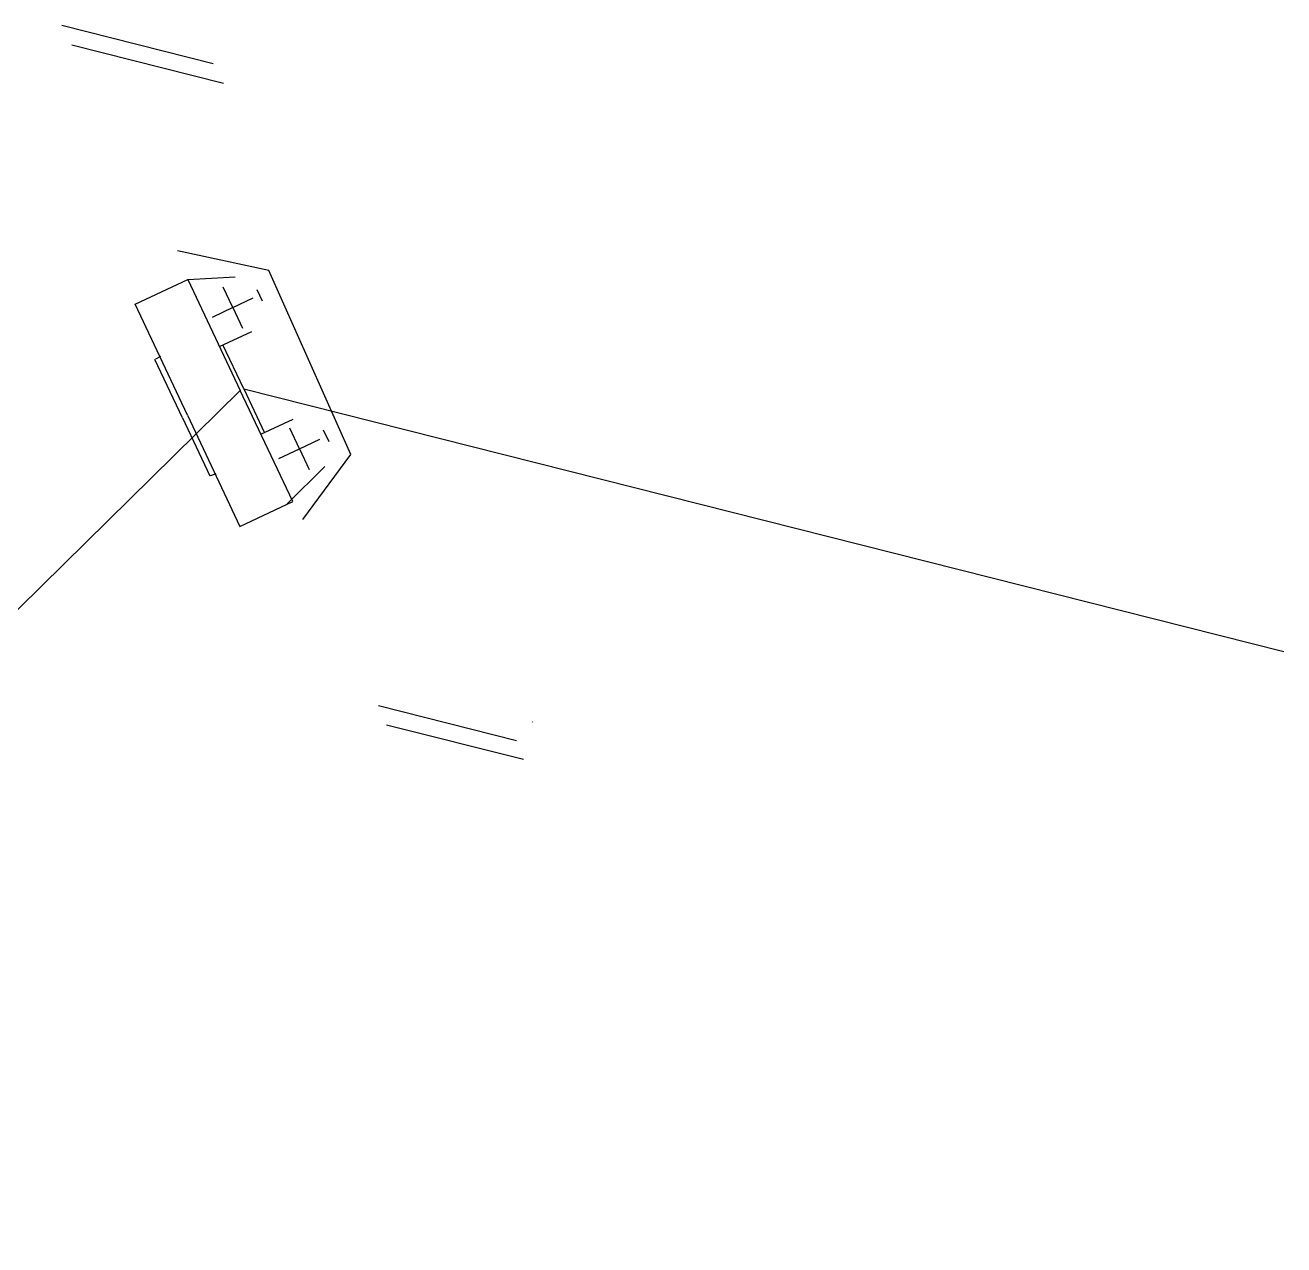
# Model space of a CAD drawing. Header units: metres. Extents: x 267365 to 277461, y 2088854 to 2108025.
# Drawn here: x 273153.46 to 273167.74, y 2095770.59 to 2095784.44 of the extents above; entities that cross this region are included whole.
import ezdxf

# ---------------------------------------------------------------- set-up
doc = ezdxf.new("R2010")
doc.units = ezdxf.units.M
doc.linetypes.add('ACAD_ISO10W100', pattern=[18, 12, -3, 0, -3])

msp = doc.modelspace()

# ---------------------------------------------------------------- linework, layer by layer
at = {"color": 30}
for p, q in [((273153.871, 2095784.441), (273155.592, 2095784.007)), ((273153.871, 2095784.441), (273155.592, 2095784.007)), ((273153.871, 2095784.441), (273155.592, 2095784.007)), ((273153.986, 2095784.217), (273155.709, 2095783.782)), ((273153.986, 2095784.217), (273155.709, 2095783.782)), ((273153.986, 2095784.217), (273155.709, 2095783.782)), ((273156.223, 2095781.656), (273155.186, 2095781.879)), ((273156.223, 2095781.656), (273155.186, 2095781.879)), ((273156.223, 2095781.656), (273155.186, 2095781.879)), ((273157.154, 2095779.568), (273156.223, 2095781.656)), ((273157.154, 2095779.568), (273156.223, 2095781.656)), ((273157.154, 2095779.568), (273156.223, 2095781.656)), ((273155.813, 2095781.234), (273155.703, 2095781.467)), ((273155.813, 2095781.234), (273155.703, 2095781.467)), ((273155.813, 2095781.234), (273155.703, 2095781.467)), ((273155.813, 2095781.234), (273156.046, 2095781.344)), ((273155.813, 2095781.234), (273156.046, 2095781.344)), ((273155.813, 2095781.234), (273156.046, 2095781.344)), ((273155.813, 2095781.234), (273155.58, 2095781.124)), ((273155.813, 2095781.234), (273155.58, 2095781.124)), ((273155.813, 2095781.234), (273155.58, 2095781.124)), ((273155.813, 2095781.234), (273155.923, 2095781.001)), ((273155.813, 2095781.234), (273155.923, 2095781.001)), ((273155.813, 2095781.234), (273155.923, 2095781.001)), ((273156.569, 2095779.631), (273156.459, 2095779.864)), ((273156.569, 2095779.631), (273156.459, 2095779.864)), ((273156.569, 2095779.631), (273156.459, 2095779.864)), ((273156.569, 2095779.631), (273156.802, 2095779.741)), ((273156.569, 2095779.631), (273156.802, 2095779.741)), ((273156.569, 2095779.631), (273156.802, 2095779.741)), ((273156.336, 2095779.521), (273156.569, 2095779.631)), ((273156.336, 2095779.521), (273156.569, 2095779.631)), ((273156.336, 2095779.521), (273156.569, 2095779.631)), ((273156.569, 2095779.631), (273156.679, 2095779.398)), ((273156.569, 2095779.631), (273156.679, 2095779.398)), ((273156.569, 2095779.631), (273156.679, 2095779.398)), ((273156.607, 2095778.827), (273157.154, 2095779.568)), ((273156.607, 2095778.827), (273157.154, 2095779.568)), ((273156.607, 2095778.827), (273157.154, 2095779.568)), ((273157.469, 2095776.717), (273159.034, 2095776.321)), ((273157.469, 2095776.717), (273159.034, 2095776.321)), ((273157.469, 2095776.717), (273159.034, 2095776.321)), ((273157.559, 2095776.499), (273159.114, 2095776.106)), ((273157.559, 2095776.499), (273159.114, 2095776.106)), ((273157.559, 2095776.499), (273159.114, 2095776.106)), ((273159.214, 2095776.529), (273159.21, 2095776.53)), ((273159.214, 2095776.529), (273159.21, 2095776.53)), ((273159.214, 2095776.529), (273159.21, 2095776.53))]:
    msp.add_line(p, q, dxfattribs=at)
at = {"color": 30, "linetype": 'Continuous'}
for p, q in [((273154.705, 2095781.274), (273155.302, 2095781.555)), ((273154.705, 2095781.274), (273155.302, 2095781.555)), ((273154.705, 2095781.274), (273155.302, 2095781.555)), ((273155.302, 2095781.555), (273155.842, 2095781.585)), ((273155.302, 2095781.555), (273155.842, 2095781.585)), ((273155.302, 2095781.555), (273155.842, 2095781.585)), ((273155.302, 2095781.555), (273155.898, 2095780.294)), ((273155.302, 2095781.555), (273155.898, 2095780.294)), ((273155.302, 2095781.555), (273155.898, 2095780.294)), ((273156.151, 2095781.306), (273156.088, 2095781.438)), ((273156.151, 2095781.306), (273156.088, 2095781.438)), ((273156.151, 2095781.306), (273156.088, 2095781.438)), ((273155.3, 2095780.012), (273154.705, 2095781.274)), ((273155.3, 2095780.012), (273154.705, 2095781.274)), ((273155.3, 2095780.012), (273154.705, 2095781.274)), ((273155.663, 2095780.792), (273156.028, 2095780.964)), ((273155.663, 2095780.792), (273156.028, 2095780.964)), ((273155.663, 2095780.792), (273156.028, 2095780.964)), ((273155.937, 2095780.312), (273155.702, 2095780.81)), ((273155.937, 2095780.312), (273155.702, 2095780.81)), ((273155.937, 2095780.312), (273155.702, 2095780.81)), ((273155.242, 2095779.984), (273154.93, 2095780.645)), ((273155.242, 2095779.984), (273154.93, 2095780.645)), ((273155.242, 2095779.984), (273154.93, 2095780.645)), ((273154.939, 2095780.651), (273154.996, 2095780.682)), ((273154.939, 2095780.651), (273154.996, 2095780.682)), ((273154.939, 2095780.651), (273154.996, 2095780.682)), ((273155.937, 2095780.312), (273156.172, 2095779.814)), ((273155.937, 2095780.312), (273156.172, 2095779.814)), ((273155.937, 2095780.312), (273156.172, 2095779.814)), ((273156.493, 2095779.032), (273155.898, 2095780.294)), ((273156.493, 2095779.032), (273155.898, 2095780.294)), ((273156.493, 2095779.032), (273155.898, 2095780.294)), ((273155.242, 2095779.984), (273155.554, 2095779.323)), ((273155.242, 2095779.984), (273155.554, 2095779.323)), ((273155.242, 2095779.984), (273155.554, 2095779.323)), ((273155.3, 2095780.012), (273155.895, 2095778.75)), ((273155.3, 2095780.012), (273155.895, 2095778.75)), ((273155.3, 2095780.012), (273155.895, 2095778.75)), ((273156.133, 2095779.796), (273156.498, 2095779.968)), ((273156.133, 2095779.796), (273156.498, 2095779.968)), ((273156.133, 2095779.796), (273156.498, 2095779.968)), ((273156.84, 2095779.846), (273156.902, 2095779.714)), ((273156.84, 2095779.846), (273156.902, 2095779.714)), ((273156.84, 2095779.846), (273156.902, 2095779.714)), ((273155.563, 2095779.327), (273155.624, 2095779.351)), ((273155.563, 2095779.327), (273155.624, 2095779.351)), ((273155.563, 2095779.327), (273155.624, 2095779.351)), ((273156.43, 2095779.007), (273156.859, 2095779.43)), ((273156.43, 2095779.007), (273156.859, 2095779.43)), ((273156.43, 2095779.007), (273156.859, 2095779.43)), ((273155.895, 2095778.75), (273156.493, 2095779.032)), ((273155.895, 2095778.75), (273156.493, 2095779.032)), ((273155.895, 2095778.75), (273156.493, 2095779.032))]:
    msp.add_line(p, q, dxfattribs=at)
at = {"color": 30, "linetype": 'ACAD_ISO10W100', "ltscale": 50}
for p, q in [((273155.937, 2095780.312), (273167.744, 2095777.328)), ((273155.937, 2095780.312), (273167.744, 2095777.328)), ((273155.937, 2095780.312), (273167.744, 2095777.328)), ((273145.514, 2095770.066), (273155.898, 2095780.294)), ((273145.514, 2095770.066), (273155.898, 2095780.294)), ((273145.514, 2095770.066), (273155.898, 2095780.294))]:
    msp.add_line(p, q, dxfattribs=at)

doc.saveas('drawing.dxf')
